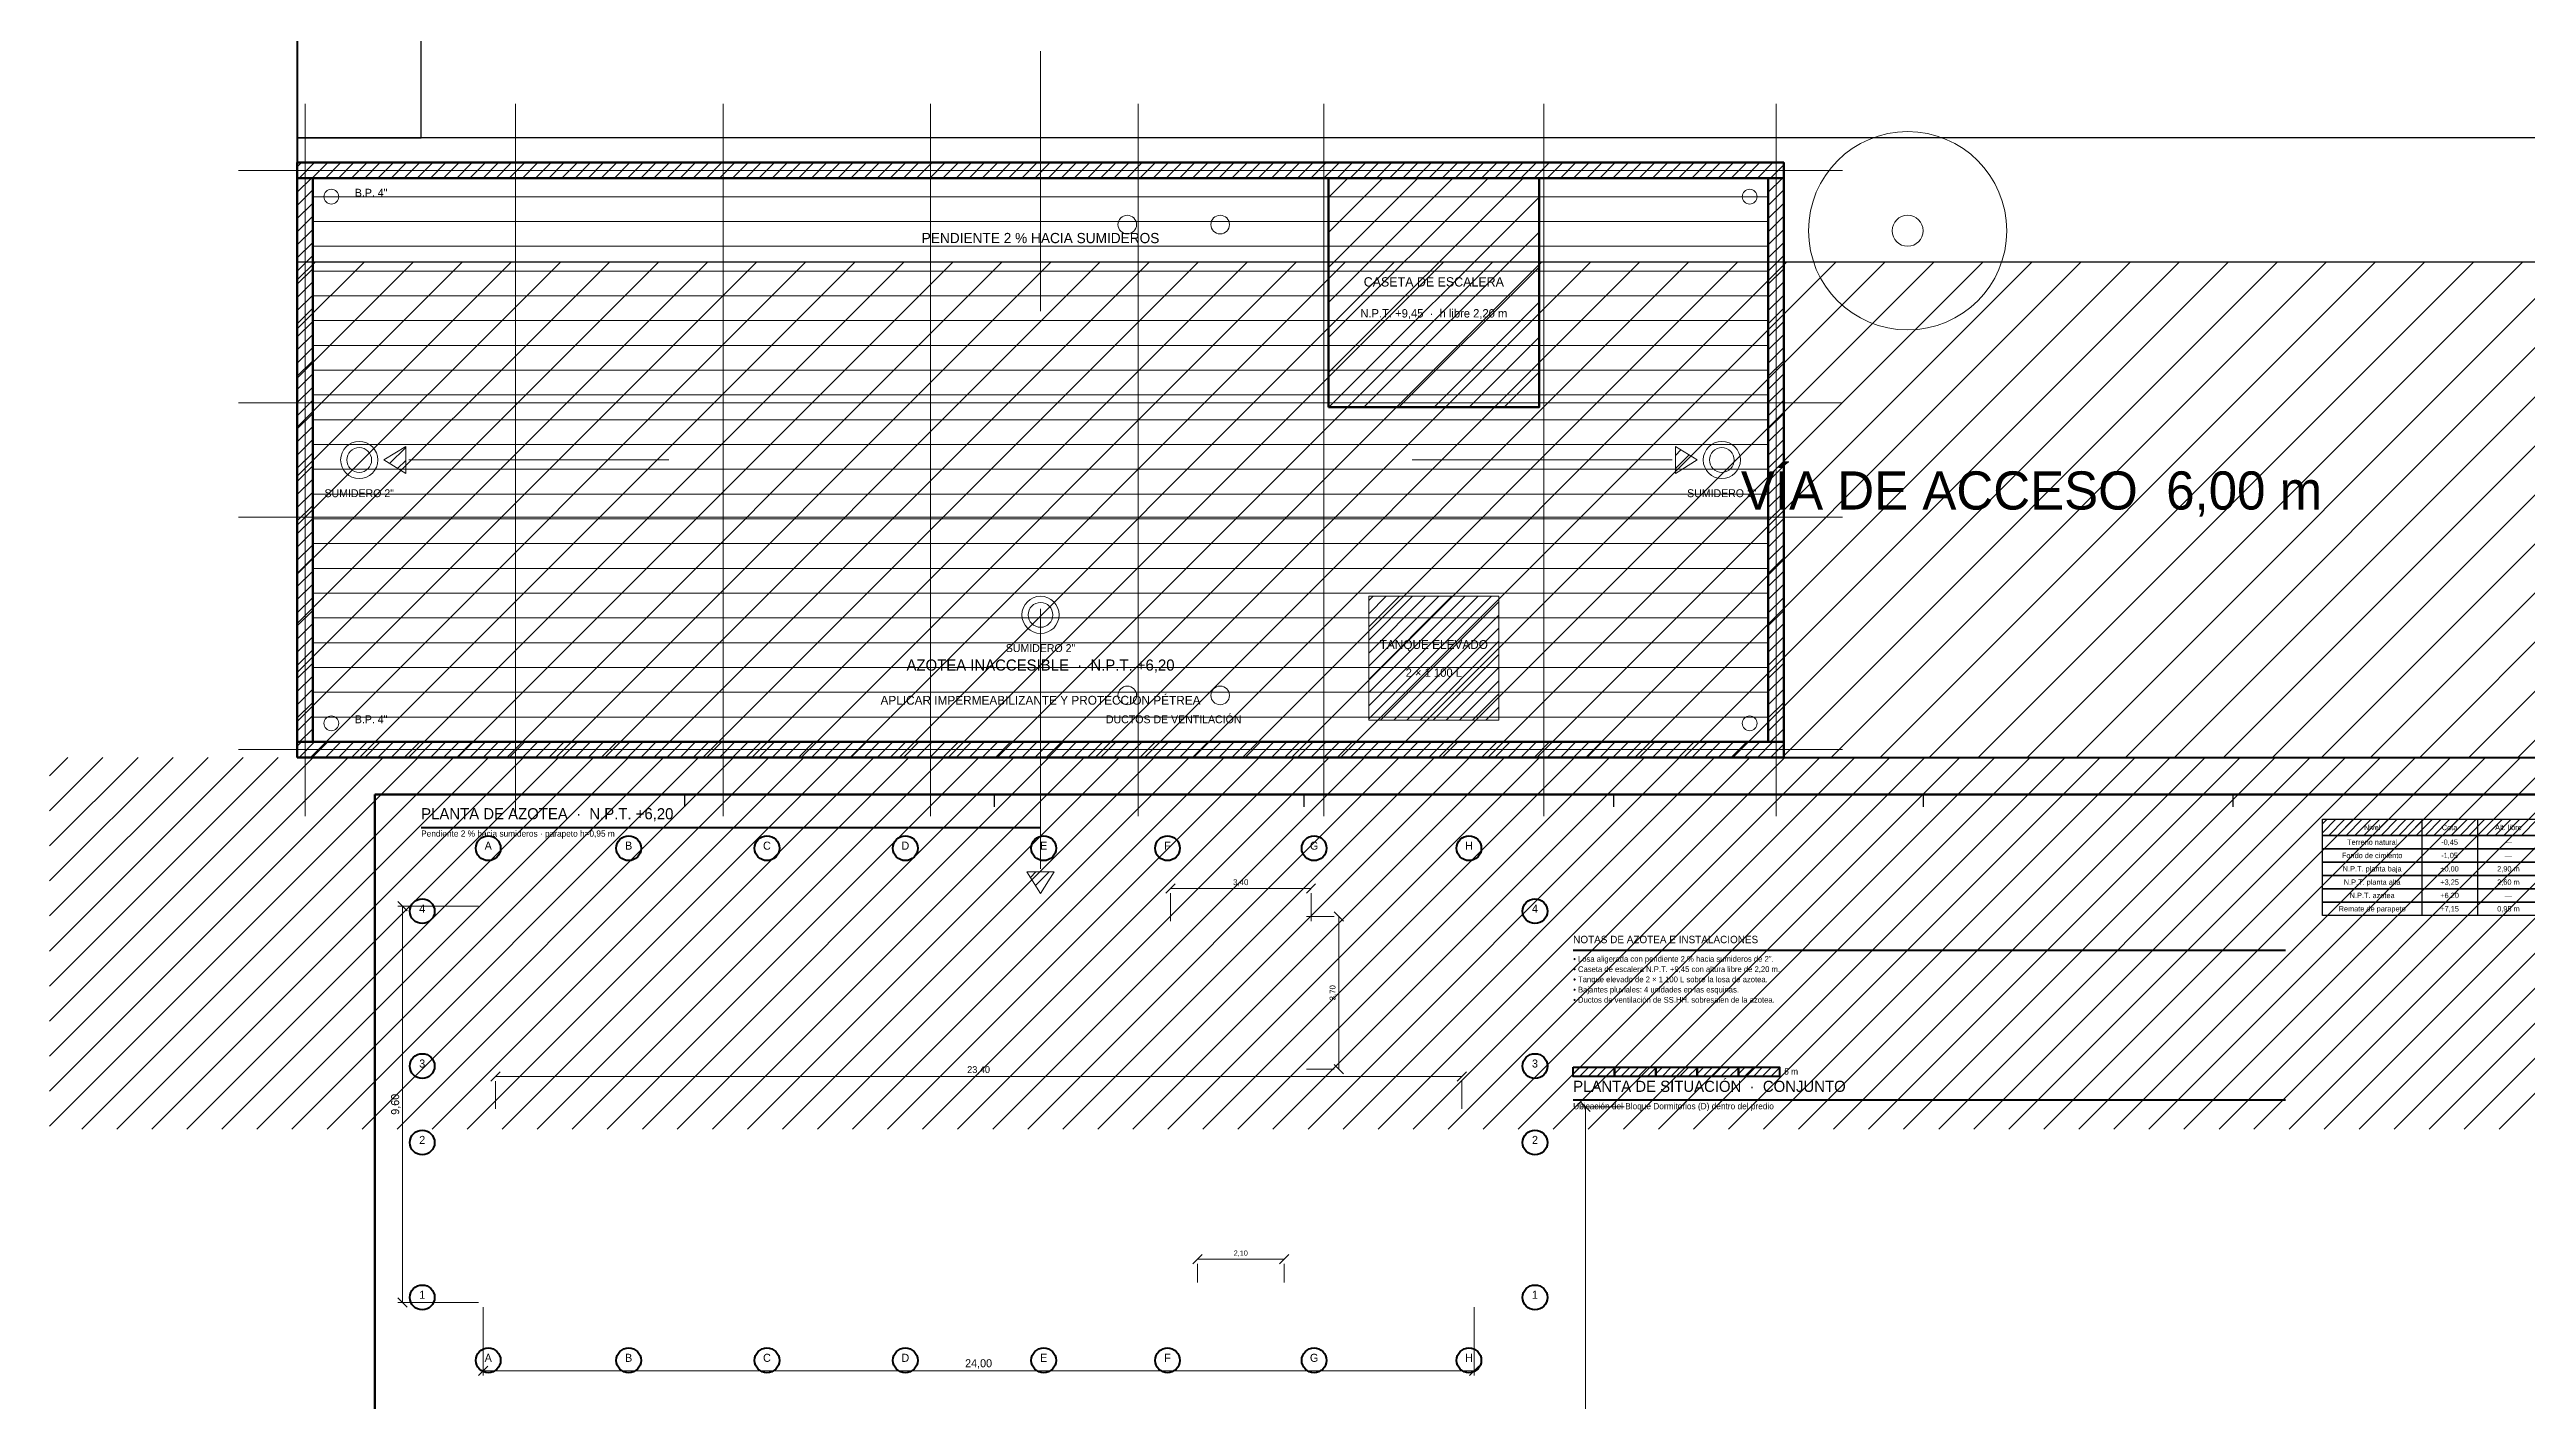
# Model space of a CAD drawing. Header units: metres. Extents: x -4 to 104, y -29 to 100.
# Drawn here: x -4 to 35.99, y -10.38 to 11.43 of the extents above; entities that cross this region are included whole.
import ezdxf
from ezdxf.enums import TextEntityAlignment as Align

# ---------------------------------------------------------------- set-up
doc = ezdxf.new("R2010")
doc.units = ezdxf.units.M
for name, color, linetype, lineweight in [('agua', 7, 'CONTINUOUS', 20), ('arbol', 7, 'CONTINUOUS', 18), ('cota', 7, 'CONTINUOUS', 13), ('cota-texto', 7, 'CONTINUOUS', 5), ('eje', 7, 'CONTINUOUS', 13), ('hatch', 7, 'CONTINUOUS', 9), ('hatch-2', 7, 'CONTINUOUS', 9), ('marco', 7, 'CONTINUOUS', 70), ('marco-fino', 7, 'CONTINUOUS', 25), ('marco-medio', 7, 'CONTINUOUS', 40), ('muro-corte', 7, 'CONTINUOUS', 60), ('muro-fill', 7, 'CONTINUOUS', 25), ('proyeccion', 7, 'CONTINUOUS', 15), ('sanitario', 7, 'CONTINUOUS', 20), ('sombra', 7, 'CONTINUOUS', 5), ('texto', 7, 'CONTINUOUS', 5), ('texto-suave', 7, 'CONTINUOUS', 5), ('via', 7, 'CONTINUOUS', 20)]:
    doc.layers.add(name, color=color, linetype=linetype, lineweight=lineweight)

msp = doc.modelspace()

# ---------------------------------------------------------------- linework, layer by layer
at = {"layer": 'agua'}
msp.add_lwpolyline([(17.3, 0.6), (19.4, 0.6), (19.4, 2.6), (17.3, 2.6)], close=True, dxfattribs=at)
for centre, radius in [((0.55, 9.05), 0.12), ((23.45, 9.05), 0.12), ((1, 4.8), 0.3), ((1, 4.8), 0.2), ((23, 4.8), 0.3), ((23, 4.8), 0.2), ((12, 2.3), 0.3), ((12, 2.3), 0.2), ((0.55, 0.55), 0.12), ((23.45, 0.55), 0.12)]:
    msp.add_circle(centre, radius, dxfattribs=at)
at = {"layer": 'arbol'}
for radius in [1.6, 0.25]:
    msp.add_circle((26, 8.5), radius, dxfattribs=at)
at = {"layer": 'cota'}
for p, q in [((1.625, -2.325), (1.775, -2.475)), ((14.025, -2.192), (14.175, -2.042)), ((14.1, -2.117), (16.367, -2.117)), ((14.1, -2.642), (14.1, -2.192)), ((16.292, -2.192), (16.442, -2.042)), ((16.367, -2.642), (16.367, -2.192)), ((2.925, -2.4), (1.625, -2.4)), ((1.7, -8.8), (1.7, -2.4)), ((16.292, -2.567), (16.742, -2.567)), ((16.742, -2.492), (16.892, -2.642)), ((16.817, -5.033), (16.817, -2.567)), ((3.125, -5.225), (3.275, -5.075)), ((3.2, -5.15), (18.8, -5.15)), ((16.292, -5.033), (16.742, -5.033)), ((16.742, -4.958), (16.892, -5.108)), ((18.725, -5.225), (18.875, -5.075)), ((3.2, -5.675), (3.2, -5.225)), ((18.8, -5.675), (18.8, -5.225)), ((20.725, -5.568), (20.875, -5.718)), ((21.425, -5.643), (20.725, -5.643)), ((20.8, -23.5), (20.8, -5.643)), ((14.458, -8.175), (14.608, -8.025)), ((14.533, -8.1), (15.933, -8.1)), ((14.533, -8.475), (14.533, -8.175)), ((15.858, -8.175), (16.008, -8.025)), ((15.933, -8.475), (15.933, -8.175)), ((1.625, -8.725), (1.775, -8.875)), ((2.925, -8.8), (1.625, -8.8)), ((3, -8.875), (3, -9.975)), ((19, -8.875), (19, -9.975)), ((2.925, -9.975), (3.075, -9.825)), ((3, -9.9), (19, -9.9)), ((18.925, -9.975), (19.075, -9.825))]:
    msp.add_line(p, q, dxfattribs=at)
at = {"layer": 'eje'}
for p, q in [((0.125, -0.95), (0.125, 10.55)), ((3.525, -0.95), (3.525, 10.55)), ((6.875, -0.95), (6.875, 10.55)), ((10.225, -0.95), (10.225, 10.55)), ((13.575, -0.95), (13.575, 10.55)), ((16.575, -0.95), (16.575, 10.55)), ((20.125, -0.95), (20.125, 10.55)), ((23.875, -0.95), (23.875, 10.55)), ((-0.95, 9.475), (24.95, 9.475)), ((-0.95, 5.725), (24.95, 5.725)), ((-0.95, 3.875), (24.95, 3.875)), ((-0.95, 0.125), (24.95, 0.125))]:
    msp.add_line(p, q, dxfattribs=at)
at = {"layer": 'hatch'}
for p, q in [((0, 9.533), (0.067, 9.6)), ((0.029, 9.35), (0.279, 9.6)), ((0.241, 9.35), (0.491, 9.6)), ((0.453, 9.35), (0.703, 9.6)), ((0.665, 9.35), (0.915, 9.6)), ((0.878, 9.35), (1.128, 9.6)), ((1.09, 9.35), (1.34, 9.6)), ((1.302, 9.35), (1.552, 9.6)), ((1.514, 9.35), (1.764, 9.6)), ((1.726, 9.35), (1.976, 9.6)), ((1.938, 9.35), (2.188, 9.6)), ((2.15, 9.35), (2.4, 9.6)), ((2.363, 9.35), (2.613, 9.6)), ((2.575, 9.35), (2.825, 9.6)), ((2.787, 9.35), (3.037, 9.6)), ((2.999, 9.35), (3.249, 9.6)), ((3.211, 9.35), (3.461, 9.6)), ((3.423, 9.35), (3.673, 9.6)), ((3.635, 9.35), (3.885, 9.6)), ((3.847, 9.35), (4.097, 9.6)), ((4.06, 9.35), (4.31, 9.6)), ((4.272, 9.35), (4.522, 9.6)), ((4.484, 9.35), (4.734, 9.6)), ((4.696, 9.35), (4.946, 9.6)), ((4.908, 9.35), (5.158, 9.6)), ((5.12, 9.35), (5.37, 9.6)), ((5.332, 9.35), (5.582, 9.6)), ((5.545, 9.35), (5.795, 9.6)), ((5.757, 9.35), (6.007, 9.6)), ((5.969, 9.35), (6.219, 9.6)), ((6.181, 9.35), (6.431, 9.6)), ((6.393, 9.35), (6.643, 9.6)), ((6.605, 9.35), (6.855, 9.6)), ((6.817, 9.35), (7.067, 9.6)), ((7.029, 9.35), (7.279, 9.6)), ((7.242, 9.35), (7.492, 9.6)), ((7.454, 9.35), (7.704, 9.6)), ((7.666, 9.35), (7.916, 9.6)), ((7.878, 9.35), (8.128, 9.6)), ((8.09, 9.35), (8.34, 9.6)), ((8.302, 9.35), (8.552, 9.6)), ((8.514, 9.35), (8.764, 9.6)), ((8.726, 9.35), (8.976, 9.6)), ((8.939, 9.35), (9.189, 9.6)), ((9.151, 9.35), (9.401, 9.6)), ((9.363, 9.35), (9.613, 9.6)), ((9.575, 9.35), (9.825, 9.6)), ((9.787, 9.35), (10.037, 9.6)), ((9.999, 9.35), (10.249, 9.6)), ((10.211, 9.35), (10.461, 9.6)), ((10.424, 9.35), (10.674, 9.6)), ((10.636, 9.35), (10.886, 9.6)), ((10.848, 9.35), (11.098, 9.6)), ((11.06, 9.35), (11.31, 9.6)), ((11.272, 9.35), (11.522, 9.6)), ((11.484, 9.35), (11.734, 9.6)), ((11.696, 9.35), (11.946, 9.6)), ((11.908, 9.35), (12.158, 9.6)), ((12.121, 9.35), (12.371, 9.6)), ((12.333, 9.35), (12.583, 9.6)), ((12.545, 9.35), (12.795, 9.6)), ((12.757, 9.35), (13.007, 9.6)), ((12.969, 9.35), (13.219, 9.6)), ((13.181, 9.35), (13.431, 9.6)), ((13.393, 9.35), (13.643, 9.6)), ((13.606, 9.35), (13.856, 9.6)), ((13.818, 9.35), (14.068, 9.6)), ((14.03, 9.35), (14.28, 9.6)), ((14.242, 9.35), (14.492, 9.6)), ((14.454, 9.35), (14.704, 9.6)), ((14.666, 9.35), (14.916, 9.6)), ((14.878, 9.35), (15.128, 9.6)), ((15.09, 9.35), (15.34, 9.6)), ((15.303, 9.35), (15.553, 9.6)), ((15.515, 9.35), (15.765, 9.6)), ((15.727, 9.35), (15.977, 9.6)), ((15.939, 9.35), (16.189, 9.6)), ((16.151, 9.35), (16.401, 9.6)), ((16.363, 9.35), (16.613, 9.6)), ((16.575, 9.35), (16.825, 9.6)), ((16.788, 9.35), (17.038, 9.6)), ((17, 9.35), (17.25, 9.6)), ((17.212, 9.35), (17.462, 9.6)), ((17.424, 9.35), (17.674, 9.6)), ((17.636, 9.35), (17.886, 9.6)), ((17.848, 9.35), (18.098, 9.6)), ((18.06, 9.35), (18.31, 9.6)), ((18.272, 9.35), (18.522, 9.6)), ((18.485, 9.35), (18.735, 9.6)), ((18.697, 9.35), (18.947, 9.6)), ((18.909, 9.35), (19.159, 9.6)), ((19.121, 9.35), (19.371, 9.6)), ((19.333, 9.35), (19.583, 9.6)), ((19.545, 9.35), (19.795, 9.6)), ((19.757, 9.35), (20.007, 9.6)), ((19.969, 9.35), (20.219, 9.6)), ((20.182, 9.35), (20.432, 9.6)), ((20.394, 9.35), (20.644, 9.6)), ((20.606, 9.35), (20.856, 9.6)), ((20.818, 9.35), (21.068, 9.6)), ((21.03, 9.35), (21.28, 9.6)), ((21.242, 9.35), (21.492, 9.6)), ((21.454, 9.35), (21.704, 9.6)), ((21.667, 9.35), (21.917, 9.6)), ((21.879, 9.35), (22.129, 9.6)), ((22.091, 9.35), (22.341, 9.6)), ((22.303, 9.35), (22.553, 9.6)), ((22.515, 9.35), (22.765, 9.6)), ((22.727, 9.35), (22.977, 9.6)), ((22.939, 9.35), (23.189, 9.6)), ((23.151, 9.35), (23.401, 9.6)), ((23.364, 9.35), (23.614, 9.6)), ((23.576, 9.35), (23.826, 9.6)), ((0, 9.122), (0.228, 9.35)), ((0, 9.334), (0.016, 9.35)), ((16.65, 6.21), (19.79, 9.35)), ((16.65, 6.775), (19.225, 9.35)), ((16.65, 7.341), (18.659, 9.35)), ((16.65, 7.907), (18.093, 9.35)), ((16.65, 8.473), (17.527, 9.35)), ((16.65, 9.038), (16.962, 9.35)), ((23.75, 9.122), (23.978, 9.35)), ((23.75, 9.334), (23.766, 9.35)), ((23.788, 9.35), (24, 9.562)), ((0, 8.91), (0.25, 9.16)), ((0, 8.697), (0.25, 8.947)), ((16.656, 5.65), (20.05, 9.044)), ((23.75, 8.91), (24, 9.16)), ((23.75, 8.697), (24, 8.947)), ((0, 8.485), (0.25, 8.735)), ((0, 8.273), (0.25, 8.523)), ((17.222, 5.65), (20.05, 8.478)), ((23.75, 8.485), (24, 8.735)), ((23.75, 8.273), (24, 8.523)), ((0, 8.061), (0.25, 8.311)), ((0, 7.849), (0.25, 8.099)), ((0, 0.579), (7.421, 8)), ((0, 1.371), (6.629, 8)), ((0, 2.163), (5.837, 8)), ((0, 2.955), (5.045, 8)), ((0, 3.747), (4.253, 8)), ((0, 4.539), (3.461, 8)), ((0, 5.331), (2.669, 8)), ((0, 6.123), (1.877, 8)), ((0, 6.915), (1.085, 8)), ((0, 7.707), (0.293, 8)), ((0.213, 0), (8.213, 8)), ((1.005, 0), (9.005, 8)), ((1.797, 0), (9.797, 8)), ((2.589, 0), (10.589, 8)), ((3.381, 0), (11.381, 8)), ((4.173, 0), (12.173, 8)), ((4.965, 0), (12.965, 8)), ((5.757, 0), (13.757, 8)), ((6.549, 0), (14.549, 8)), ((7.341, 0), (15.341, 8)), ((8.133, 0), (16.133, 8)), ((8.925, 0), (16.925, 8)), ((9.717, 0), (17.717, 8)), ((10.509, 0), (18.509, 8)), ((11.301, 0), (19.301, 8)), ((12.092, 0), (20.092, 8)), ((12.884, 0), (20.884, 8)), ((13.676, 0), (21.676, 8)), ((14.468, 0), (22.468, 8)), ((15.26, 0), (23.26, 8)), ((16.052, 0), (24.052, 8)), ((16.844, 0), (24.844, 8)), ((17.636, 0), (25.636, 8)), ((18.428, 0), (26.428, 8)), ((19.22, 0), (27.22, 8)), ((20.012, 0), (28.012, 8)), ((20.804, 0), (28.804, 8)), ((21.596, 0), (29.596, 8)), ((22.388, 0), (30.388, 8)), ((23.18, 0), (31.18, 8)), ((23.75, 8.061), (24, 8.311)), ((23.75, 7.849), (24, 8.099)), ((23.972, 0), (31.972, 8)), ((24.764, 0), (32.764, 8)), ((25.556, 0), (33.556, 8)), ((26.348, 0), (34.348, 8)), ((27.14, 0), (35.14, 8)), ((27.932, 0), (35.932, 8)), ((28.724, 0), (36.724, 8)), ((29.516, 0), (37.516, 8)), ((30.308, 0), (38.308, 8)), ((31.1, 0), (39.1, 8)), ((31.891, 0), (39.891, 8)), ((32.683, 0), (40.683, 8)), ((33.475, 0), (41.475, 8)), ((34.267, 0), (42.267, 8)), ((35.059, 0), (43.059, 8)), ((35.851, 0), (43.851, 8)), ((0, 7.637), (0.25, 7.887)), ((0, 7.425), (0.25, 7.675)), ((17.787, 5.65), (20.05, 7.913)), ((23.75, 7.637), (24, 7.887)), ((23.75, 7.425), (24, 7.675)), ((0, 7.212), (0.25, 7.462)), ((0, 7), (0.25, 7.25)), ((18.353, 5.65), (20.05, 7.347)), ((23.75, 7.212), (24, 7.462)), ((23.75, 7), (24, 7.25)), ((0, 6.788), (0.25, 7.038)), ((0, 6.576), (0.25, 6.826)), ((23.75, 6.788), (24, 7.038)), ((23.75, 6.576), (24, 6.826)), ((0, 6.364), (0.25, 6.614)), ((0, 6.152), (0.25, 6.402)), ((18.919, 5.65), (20.05, 6.781)), ((23.75, 6.364), (24, 6.614)), ((23.75, 6.152), (24, 6.402)), ((0, 5.94), (0.25, 6.19)), ((19.484, 5.65), (20.05, 6.216)), ((23.75, 5.94), (24, 6.19)), ((0, 5.728), (0.25, 5.978)), ((0, 5.515), (0.25, 5.765)), ((23.75, 5.728), (24, 5.978)), ((23.75, 5.515), (24, 5.765)), ((0, 5.303), (0.25, 5.553)), ((0, 5.091), (0.25, 5.341)), ((23.75, 5.303), (24, 5.553)), ((23.75, 5.091), (24, 5.341)), ((0, 4.879), (0.25, 5.129)), ((0, 4.667), (0.25, 4.917)), ((1.489, 4.744), (1.75, 5.004)), ((22.25, 4.874), (22.339, 4.964)), ((22.25, 4.662), (22.47, 4.882)), ((23.75, 4.879), (24, 5.129)), ((23.75, 4.667), (24, 4.917)), ((0, 4.455), (0.25, 4.705)), ((0, 4.243), (0.25, 4.493)), ((1.62, 4.662), (1.75, 4.792)), ((23.75, 4.455), (24, 4.705)), ((23.75, 4.243), (24, 4.493)), ((0, 4.031), (0.25, 4.281)), ((0, 3.818), (0.25, 4.068)), ((23.75, 4.031), (24, 4.281)), ((23.75, 3.818), (24, 4.068)), ((0, 3.606), (0.25, 3.856)), ((0, 3.394), (0.25, 3.644)), ((23.75, 3.606), (24, 3.856)), ((23.75, 3.394), (24, 3.644)), ((0, 3.182), (0.25, 3.432)), ((0, 2.97), (0.25, 3.22)), ((23.75, 3.182), (24, 3.432)), ((23.75, 2.97), (24, 3.22)), ((0, 2.758), (0.25, 3.008)), ((23.75, 2.758), (24, 3.008)), ((0, 2.546), (0.25, 2.796)), ((0, 2.333), (0.25, 2.583)), ((17.3, 0.621), (19.279, 2.6)), ((17.3, 0.833), (19.067, 2.6)), ((17.3, 1.046), (18.854, 2.6)), ((17.3, 1.258), (18.642, 2.6)), ((17.3, 1.47), (18.43, 2.6)), ((17.3, 1.682), (18.218, 2.6)), ((17.3, 1.894), (18.006, 2.6)), ((17.3, 2.106), (17.794, 2.6)), ((17.3, 2.318), (17.582, 2.6)), ((17.3, 2.531), (17.369, 2.6)), ((17.491, 0.6), (19.4, 2.509)), ((23.75, 2.546), (24, 2.796)), ((23.75, 2.333), (24, 2.583)), ((0, 2.121), (0.25, 2.371)), ((0, 1.909), (0.25, 2.159)), ((17.703, 0.6), (19.4, 2.297)), ((17.915, 0.6), (19.4, 2.085)), ((23.75, 2.121), (24, 2.371)), ((23.75, 1.909), (24, 2.159)), ((0, 1.697), (0.25, 1.947)), ((0, 1.485), (0.25, 1.735)), ((18.127, 0.6), (19.4, 1.873)), ((18.339, 0.6), (19.4, 1.661)), ((23.75, 1.697), (24, 1.947)), ((23.75, 1.485), (24, 1.735)), ((0, 1.273), (0.25, 1.523)), ((0, 1.061), (0.25, 1.311)), ((18.551, 0.6), (19.4, 1.449)), ((18.764, 0.6), (19.4, 1.236)), ((23.75, 1.273), (24, 1.523)), ((23.75, 1.061), (24, 1.311)), ((0, 0.849), (0.25, 1.099)), ((0, 0.636), (0.25, 0.886)), ((18.976, 0.6), (19.4, 1.024)), ((19.188, 0.6), (19.4, 0.812)), ((23.75, 0.849), (24, 1.099)), ((23.75, 0.636), (24, 0.886)), ((0, 0.424), (0.25, 0.674)), ((0.038, 0.25), (0.25, 0.462)), ((23.75, 0.424), (24, 0.674)), ((23.788, 0.25), (24, 0.462)), ((0, 0.183), (0.067, 0.25)), ((0.029, 0), (0.279, 0.25)), ((0.241, 0), (0.491, 0.25)), ((0.453, 0), (0.703, 0.25)), ((0.665, 0), (0.915, 0.25)), ((0.878, 0), (1.128, 0.25)), ((1.09, 0), (1.34, 0.25)), ((1.302, 0), (1.552, 0.25)), ((1.514, 0), (1.764, 0.25)), ((1.726, 0), (1.976, 0.25)), ((1.938, 0), (2.188, 0.25)), ((2.15, 0), (2.4, 0.25)), ((2.363, 0), (2.613, 0.25)), ((2.575, 0), (2.825, 0.25)), ((2.787, 0), (3.037, 0.25)), ((2.999, 0), (3.249, 0.25)), ((3.211, 0), (3.461, 0.25)), ((3.423, 0), (3.673, 0.25)), ((3.635, 0), (3.885, 0.25)), ((3.847, 0), (4.097, 0.25)), ((4.06, 0), (4.31, 0.25)), ((4.272, 0), (4.522, 0.25)), ((4.484, 0), (4.734, 0.25)), ((4.696, 0), (4.946, 0.25)), ((4.908, 0), (5.158, 0.25)), ((5.12, 0), (5.37, 0.25)), ((5.332, 0), (5.582, 0.25)), ((5.545, 0), (5.795, 0.25)), ((5.757, 0), (6.007, 0.25)), ((5.969, 0), (6.219, 0.25)), ((6.181, 0), (6.431, 0.25)), ((6.393, 0), (6.643, 0.25)), ((6.605, 0), (6.855, 0.25)), ((6.817, 0), (7.067, 0.25)), ((7.029, 0), (7.279, 0.25)), ((7.242, 0), (7.492, 0.25)), ((7.454, 0), (7.704, 0.25)), ((7.666, 0), (7.916, 0.25)), ((7.878, 0), (8.128, 0.25)), ((8.09, 0), (8.34, 0.25)), ((8.302, 0), (8.552, 0.25)), ((8.514, 0), (8.764, 0.25)), ((8.726, 0), (8.976, 0.25)), ((8.939, 0), (9.189, 0.25)), ((9.151, 0), (9.401, 0.25)), ((9.363, 0), (9.613, 0.25)), ((9.575, 0), (9.825, 0.25)), ((9.787, 0), (10.037, 0.25)), ((9.999, 0), (10.249, 0.25)), ((10.211, 0), (10.461, 0.25)), ((10.424, 0), (10.674, 0.25)), ((10.636, 0), (10.886, 0.25)), ((10.848, 0), (11.098, 0.25)), ((11.06, 0), (11.31, 0.25)), ((11.272, 0), (11.522, 0.25)), ((11.484, 0), (11.734, 0.25)), ((11.696, 0), (11.946, 0.25)), ((11.908, 0), (12.158, 0.25)), ((12.121, 0), (12.371, 0.25)), ((12.333, 0), (12.583, 0.25)), ((12.545, 0), (12.795, 0.25)), ((12.757, 0), (13.007, 0.25)), ((12.969, 0), (13.219, 0.25)), ((13.181, 0), (13.431, 0.25)), ((13.393, 0), (13.643, 0.25)), ((13.606, 0), (13.856, 0.25)), ((13.818, 0), (14.068, 0.25)), ((14.03, 0), (14.28, 0.25)), ((14.242, 0), (14.492, 0.25)), ((14.454, 0), (14.704, 0.25)), ((14.666, 0), (14.916, 0.25)), ((14.878, 0), (15.128, 0.25)), ((15.09, 0), (15.34, 0.25)), ((15.303, 0), (15.553, 0.25)), ((15.515, 0), (15.765, 0.25)), ((15.727, 0), (15.977, 0.25)), ((15.939, 0), (16.189, 0.25)), ((16.151, 0), (16.401, 0.25)), ((16.363, 0), (16.613, 0.25)), ((16.575, 0), (16.825, 0.25)), ((16.788, 0), (17.038, 0.25)), ((17, 0), (17.25, 0.25)), ((17.212, 0), (17.462, 0.25)), ((17.424, 0), (17.674, 0.25)), ((17.636, 0), (17.886, 0.25)), ((17.848, 0), (18.098, 0.25)), ((18.06, 0), (18.31, 0.25)), ((18.272, 0), (18.522, 0.25)), ((18.485, 0), (18.735, 0.25)), ((18.697, 0), (18.947, 0.25)), ((18.909, 0), (19.159, 0.25)), ((19.121, 0), (19.371, 0.25)), ((19.333, 0), (19.583, 0.25)), ((19.545, 0), (19.795, 0.25)), ((19.757, 0), (20.007, 0.25)), ((19.969, 0), (20.219, 0.25)), ((20.182, 0), (20.432, 0.25)), ((20.394, 0), (20.644, 0.25)), ((20.606, 0), (20.856, 0.25)), ((20.818, 0), (21.068, 0.25)), ((21.03, 0), (21.28, 0.25)), ((21.242, 0), (21.492, 0.25)), ((21.454, 0), (21.704, 0.25)), ((21.667, 0), (21.917, 0.25)), ((21.879, 0), (22.129, 0.25)), ((22.091, 0), (22.341, 0.25)), ((22.303, 0), (22.553, 0.25)), ((22.515, 0), (22.765, 0.25)), ((22.727, 0), (22.977, 0.25)), ((22.939, 0), (23.189, 0.25)), ((23.151, 0), (23.401, 0.25)), ((23.364, 0), (23.614, 0.25)), ((23.576, 0), (23.826, 0.25)), ((23.788, 0), (24, 0.212)), ((32.7, -1.216), (32.916, -1)), ((32.7, -1.075), (32.775, -1)), ((32.798, -1.26), (33.058, -1)), ((32.939, -1.26), (33.199, -1)), ((33.08, -1.26), (33.34, -1)), ((33.222, -1.26), (33.482, -1)), ((33.363, -1.26), (33.623, -1)), ((33.505, -1.26), (33.765, -1)), ((33.646, -1.26), (33.906, -1)), ((33.788, -1.26), (34.048, -1)), ((33.929, -1.26), (34.189, -1)), ((34.07, -1.26), (34.33, -1)), ((34.212, -1.26), (34.472, -1)), ((34.353, -1.26), (34.613, -1)), ((34.495, -1.26), (34.755, -1)), ((34.636, -1.26), (34.896, -1)), ((34.777, -1.26), (35.037, -1)), ((34.919, -1.26), (35.179, -1)), ((35.06, -1.26), (35.32, -1)), ((35.202, -1.26), (35.462, -1)), ((35.343, -1.26), (35.603, -1)), ((35.485, -1.26), (35.745, -1)), ((35.626, -1.26), (35.886, -1)), ((35.767, -1.26), (36.027, -1)), ((35.909, -1.26), (36.169, -1)), ((11.836, -1.939), (11.926, -1.85)), ((11.918, -2.07), (12.138, -1.85)), ((20.6, -5.11), (20.71, -5)), ((20.701, -5.15), (20.851, -5)), ((20.842, -5.15), (20.992, -5)), ((20.984, -5.15), (21.134, -5)), ((21.125, -5.15), (21.267, -5.009)), ((21.267, -5.11), (21.376, -5)), ((21.368, -5.15), (21.518, -5)), ((21.509, -5.15), (21.659, -5)), ((21.65, -5.15), (21.8, -5)), ((21.792, -5.15), (21.933, -5.009)), ((21.933, -5.11), (22.043, -5)), ((22.034, -5.15), (22.184, -5)), ((22.176, -5.15), (22.326, -5)), ((22.317, -5.15), (22.467, -5)), ((22.459, -5.15), (22.6, -5.009)), ((22.6, -5.11), (22.71, -5)), ((22.701, -5.15), (22.851, -5)), ((22.842, -5.15), (22.992, -5)), ((22.984, -5.15), (23.134, -5)), ((23.125, -5.15), (23.267, -5.009)), ((23.267, -5.11), (23.376, -5)), ((23.368, -5.15), (23.518, -5)), ((23.509, -5.15), (23.659, -5)), ((23.65, -5.15), (23.8, -5)), ((23.792, -5.15), (23.933, -5.009))]:
    msp.add_line(p, q, dxfattribs=at)
at = {"layer": 'hatch-2'}
for p, q in [((0.25, 9.05), (23.75, 9.05)), ((0.25, 8.65), (23.75, 8.65)), ((0.25, 8.25), (23.75, 8.25)), ((0.25, 7.85), (23.75, 7.85)), ((0.25, 7.45), (23.75, 7.45)), ((0.25, 7.05), (23.75, 7.05)), ((0.25, 6.65), (23.75, 6.65)), ((0.25, 6.25), (23.75, 6.25)), ((0.25, 5.85), (23.75, 5.85)), ((0.25, 5.45), (23.75, 5.45)), ((0.25, 5.05), (23.75, 5.05)), ((0.25, 4.65), (23.75, 4.65)), ((0.25, 4.25), (23.75, 4.25)), ((0.25, 3.85), (23.75, 3.85)), ((0.25, 3.45), (23.75, 3.45)), ((0.25, 3.05), (23.75, 3.05)), ((0.25, 2.65), (23.75, 2.65)), ((0.25, 2.25), (23.75, 2.25)), ((0.25, 1.85), (23.75, 1.85)), ((0.25, 1.45), (23.75, 1.45)), ((0.25, 1.05), (23.75, 1.05)), ((0.25, 0.65), (23.75, 0.65)), ((-4, -5.954), (1.954, 0)), ((-4, -5.388), (1.388, 0)), ((-4, -4.823), (0.823, 0)), ((-4, -4.257), (0.257, 0)), ((-4, -3.691), (-0.309, 0)), ((-4, -3.126), (-0.874, 0)), ((-4, -2.56), (-1.44, 0)), ((-4, -1.994), (-2.006, 0)), ((-4, -1.429), (-2.571, 0)), ((-4, -0.863), (-3.137, 0)), ((-4, -0.297), (-3.703, 0)), ((-3.48, -6), (2.52, 0)), ((-2.915, -6), (3.085, 0)), ((-2.349, -6), (3.651, 0)), ((-1.783, -6), (4.217, 0)), ((-1.217, -6), (4.783, 0)), ((-0.652, -6), (5.348, 0)), ((-0.086, -6), (5.914, 0)), ((0.48, -6), (6.48, 0)), ((1.045, -6), (7.045, 0)), ((1.611, -6), (7.611, 0)), ((2.177, -6), (8.177, 0)), ((2.742, -6), (8.742, 0)), ((3.308, -6), (9.308, 0)), ((3.874, -6), (9.874, 0)), ((4.439, -6), (10.439, 0)), ((5.005, -6), (11.005, 0)), ((5.571, -6), (11.571, 0)), ((6.136, -6), (12.136, 0)), ((6.702, -6), (12.702, 0)), ((7.268, -6), (13.268, 0)), ((7.833, -6), (13.833, 0)), ((8.399, -6), (14.399, 0)), ((8.965, -6), (14.965, 0)), ((9.531, -6), (15.531, 0)), ((10.096, -6), (16.096, 0)), ((10.662, -6), (16.662, 0)), ((11.228, -6), (17.228, 0)), ((11.793, -6), (17.793, 0)), ((12.359, -6), (18.359, 0)), ((12.925, -6), (18.925, 0)), ((13.49, -6), (19.49, 0)), ((14.056, -6), (20.056, 0)), ((14.622, -6), (20.622, 0)), ((15.187, -6), (21.187, 0)), ((15.753, -6), (21.753, 0)), ((16.319, -6), (22.319, 0)), ((16.884, -6), (22.884, 0)), ((17.45, -6), (23.45, 0)), ((18.016, -6), (24.016, 0)), ((18.582, -6), (24.582, 0)), ((19.147, -6), (25.147, 0)), ((19.713, -6), (25.713, 0)), ((20.279, -6), (26.279, 0)), ((20.844, -6), (26.844, 0)), ((21.41, -6), (27.41, 0)), ((21.976, -6), (27.976, 0)), ((22.541, -6), (28.541, 0)), ((23.107, -6), (29.107, 0)), ((23.673, -6), (29.673, 0)), ((24.238, -6), (30.238, 0)), ((24.804, -6), (30.804, 0)), ((25.37, -6), (31.37, 0)), ((25.935, -6), (31.935, 0)), ((26.501, -6), (32.501, 0)), ((27.067, -6), (33.067, 0)), ((27.632, -6), (33.632, 0)), ((28.198, -6), (34.198, 0)), ((28.764, -6), (34.764, 0)), ((29.33, -6), (35.33, 0)), ((29.895, -6), (35.895, 0)), ((30.461, -6), (36.461, 0)), ((31.027, -6), (37.027, 0)), ((31.592, -6), (37.592, 0)), ((32.158, -6), (38.158, 0)), ((32.724, -6), (38.724, 0)), ((33.289, -6), (39.289, 0)), ((33.855, -6), (39.855, 0)), ((34.421, -6), (40.421, 0)), ((34.986, -6), (40.986, 0)), ((35.552, -6), (41.552, 0))]:
    msp.add_line(p, q, dxfattribs=at)
at = {"layer": 'marco'}
for p, q in [((1.25, -0.6), (41.45, -0.6)), ((1.25, -29.1), (1.25, -0.6))]:
    msp.add_line(p, q, dxfattribs=at)
at = {"layer": 'marco-fino'}
for p, q in [((6.25, -0.6), (6.25, -0.8)), ((11.25, -0.6), (11.25, -0.8)), ((16.25, -0.6), (16.25, -0.8)), ((21.25, -0.6), (21.25, -0.8)), ((26.25, -0.6), (26.25, -0.8)), ((31.25, -0.6), (31.25, -0.8)), ((34.3, -1), (34.3, -1.26)), ((35.2, -1), (35.2, -1.26)), ((34.3, -1.26), (34.3, -1.475)), ((34.3, -1.475), (34.3, -1.69)), ((35.2, -1.26), (35.2, -1.475)), ((35.2, -1.475), (35.2, -1.69)), ((34.3, -1.69), (34.3, -1.905)), ((34.3, -1.905), (34.3, -2.12)), ((35.2, -1.69), (35.2, -1.905)), ((35.2, -1.905), (35.2, -2.12)), ((34.3, -2.12), (34.3, -2.335)), ((34.3, -2.335), (34.3, -2.55)), ((35.2, -2.12), (35.2, -2.335)), ((35.2, -2.335), (35.2, -2.55))]:
    msp.add_line(p, q, dxfattribs=at)
for points in [[(0, 10), (2, 10), (2, 92), (0, 92)], [(0, 8), (100, 8), (100, 10), (0, 10)], [(0.25, 0.25), (23.75, 0.25), (23.75, 9.35), (0.25, 9.35)], [(32.7, -1), (41, -1), (41, -1.26), (32.7, -1.26)], [(32.7, -1), (41, -1), (41, -1.26), (32.7, -1.26)], [(32.7, -1.26), (41, -1.26), (41, -1.475), (32.7, -1.475)], [(32.7, -1.475), (41, -1.475), (41, -1.69), (32.7, -1.69)], [(32.7, -1.69), (41, -1.69), (41, -1.905), (32.7, -1.905)], [(32.7, -1.905), (41, -1.905), (41, -2.12), (32.7, -2.12)], [(32.7, -2.12), (41, -2.12), (41, -2.335), (32.7, -2.335)], [(32.7, -2.335), (41, -2.335), (41, -2.55), (32.7, -2.55)]]:
    msp.add_lwpolyline(points, close=True, dxfattribs=at)
at = {"layer": 'marco-medio'}
for p, q in [((2, -1.13), (12, -1.13)), ((20.6, -3.11), (32.1, -3.11)), ((20.6, -5.53), (32.1, -5.53))]:
    msp.add_line(p, q, dxfattribs=at)
for points in [[(0, 0), (100, 0), (100, 100), (0, 100)], [(20.6, -5), (21.267, -5), (21.267, -5.15), (20.6, -5.15)], [(20.6, -5), (21.267, -5), (21.267, -5.15), (20.6, -5.15)], [(21.267, -5), (21.933, -5), (21.933, -5.15), (21.267, -5.15)], [(21.933, -5), (22.6, -5), (22.6, -5.15), (21.933, -5.15)], [(21.933, -5), (22.6, -5), (22.6, -5.15), (21.933, -5.15)], [(22.6, -5), (23.267, -5), (23.267, -5.15), (22.6, -5.15)], [(23.267, -5), (23.933, -5), (23.933, -5.15), (23.267, -5.15)], [(23.267, -5), (23.933, -5), (23.933, -5.15), (23.267, -5.15)]]:
    msp.add_lwpolyline(points, close=True, dxfattribs=at)
for centre in [(3.083, -1.467), (5.35, -1.467), (7.583, -1.467), (9.817, -1.467), (12.05, -1.467), (14.05, -1.467), (16.417, -1.467), (18.917, -1.467), (2.017, -2.483), (19.983, -2.483), (2.017, -4.983), (19.983, -4.983), (2.017, -6.217), (19.983, -6.217), (2.017, -8.717), (19.983, -8.717), (3.083, -9.733), (5.35, -9.733), (7.583, -9.733), (9.817, -9.733), (12.05, -9.733), (14.05, -9.733), (16.417, -9.733), (18.917, -9.733)]:
    msp.add_circle(centre, 0.2, dxfattribs=at)
at = {"layer": 'muro-corte'}
for points in [[(0, 9.35), (24, 9.35), (24, 9.6), (0, 9.6)], [(0, 0.25), (0.25, 0.25), (0.25, 9.35), (0, 9.35)], [(16.65, 5.65), (20.05, 5.65), (20.05, 9.35), (16.65, 9.35)], [(23.75, 0.25), (24, 0.25), (24, 9.35), (23.75, 9.35)], [(0, 0), (24, 0), (24, 0.25), (0, 0.25)]]:
    msp.add_lwpolyline(points, close=True, dxfattribs=at)
at = {"layer": 'muro-fill'}
for points in [[(0, 9.35), (24, 9.35), (24, 9.6), (0, 9.6)], [(0, 0.25), (0.25, 0.25), (0.25, 9.35), (0, 9.35)], [(23.75, 0.25), (24, 0.25), (24, 9.35), (23.75, 9.35)], [(0, 0), (24, 0), (24, 0.25), (0, 0.25)]]:
    msp.add_lwpolyline(points, close=True, dxfattribs=at)
at = {"layer": 'proyeccion'}
for p, q in [((12, 7.2), (12, 11.4)), ((6, 4.8), (1.8, 4.8)), ((18, 4.8), (22.2, 4.8)), ((12, 2.4), (12, -1.8))]:
    msp.add_line(p, q, dxfattribs=at)
for points in [[(1.4, 4.8), (1.75, 5.02), (1.75, 4.58)], [(22.6, 4.8), (22.25, 4.58), (22.25, 5.02)], [(12, -2.2), (12.22, -1.85), (11.78, -1.85)]]:
    msp.add_lwpolyline(points, close=True, dxfattribs=at)
at = {"layer": 'sanitario'}
for centre in [(13.4, 8.6), (14.9, 8.6), (13.4, 1), (14.9, 1)]:
    msp.add_circle(centre, 0.15, dxfattribs=at)
at = {"layer": 'sombra'}
for points in [[(32.7, -1), (41, -1), (41, -1.26), (32.7, -1.26)], [(21.267, -5), (21.933, -5), (21.933, -5.15), (21.267, -5.15)], [(22.6, -5), (23.267, -5), (23.267, -5.15), (22.6, -5.15)]]:
    msp.add_lwpolyline(points, close=True, dxfattribs=at)
at = {"layer": 'via'}
msp.add_lwpolyline([(0, 0), (100, 0), (100, 8), (0, 8)], close=True, dxfattribs=at)

# ---------------------------------------------------------------- texts
at = {"layer": 'cota-texto'}
for s, height, p in [('3,40', 0.095, (15.233, -2.062)), ('23,40', 0.11, (11, -5.095)), ('2,10', 0.085, (15.233, -8.045)), ('24,00', 0.13, (11, -9.845))]:
    msp.add_text(s, height=height, dxfattribs=at).set_placement(p, align=Align.CENTER)
for s, height, p in [('3,70', 0.095, (16.762, -3.8)), ('9,60', 0.13, (1.645, -5.6))]:
    msp.add_text(s, height=height, rotation=90, dxfattribs=at).set_placement(p, align=Align.CENTER)
at = {"layer": 'texto'}
for s, height, p in [('CASETA DE ESCALERA', 0.15, (18.35, 7.6)), ('TANQUE ELEVADO', 0.1425, (18.35, 1.75)), ('AZOTEA INACCESIBLE  ·  N.P.T. +6,20', 0.18, (12, 1.4)), ('Nivel', 0.086, (33.5, -1.175)), ('Cota', 0.086, (34.75, -1.175)), ('Alt. libre', 0.086, (35.7, -1.175)), ('A', 0.13, (3.083, -1.49)), ('B', 0.13, (5.35, -1.49)), ('C', 0.13, (7.583, -1.49)), ('D', 0.13, (9.817, -1.49)), ('E', 0.13, (12.05, -1.49)), ('F', 0.13, (14.05, -1.49)), ('G', 0.13, (16.417, -1.49)), ('H', 0.13, (18.917, -1.49)), ('Fondo de cimiento', 0.086, (33.5, -1.627)), ('Terreno natural', 0.086, (33.5, -1.412)), ('-0,45', 0.086, (34.75, -1.412)), ('-1,05', 0.086, (34.75, -1.627)), ('—', 0.086, (35.7, -1.412)), ('—', 0.086, (35.7, -1.627)), ('N.P.T. planta baja', 0.086, (33.5, -1.842)), ('N.P.T. planta alta', 0.086, (33.5, -2.057)), ('±0,00', 0.086, (34.75, -1.842)), ('+3,25', 0.086, (34.75, -2.057)), ('2,90 m', 0.086, (35.7, -1.842)), ('2,60 m', 0.086, (35.7, -2.057)), ('4', 0.13, (2.017, -2.507)), ('4', 0.13, (19.983, -2.507)), ('Remate de parapeto', 0.086, (33.5, -2.487)), ('N.P.T. azotea', 0.086, (33.5, -2.272)), ('+6,20', 0.086, (34.75, -2.272)), ('—', 0.086, (35.7, -2.272)), ('+7,15', 0.086, (34.75, -2.487)), ('0,95 m', 0.086, (35.7, -2.487)), ('3', 0.13, (2.017, -5.007)), ('3', 0.13, (19.983, -5.007)), ('2', 0.13, (2.017, -6.24)), ('2', 0.13, (19.983, -6.24)), ('1', 0.13, (2.017, -8.74)), ('1', 0.13, (19.983, -8.74)), ('A', 0.13, (3.083, -9.757)), ('B', 0.13, (5.35, -9.757)), ('C', 0.13, (7.583, -9.757)), ('D', 0.13, (9.817, -9.757)), ('E', 0.13, (12.05, -9.757)), ('F', 0.13, (14.05, -9.757)), ('G', 0.13, (16.417, -9.757)), ('H', 0.13, (18.917, -9.757))]:
    msp.add_text(s, height=height, dxfattribs=at).set_placement(p, align=Align.CENTER)
for s, height, p in [('PLANTA DE AZOTEA  ·  N.P.T. +6,20', 0.18, (2, -1)), ('NOTAS DE AZOTEA E INSTALACIONES', 0.12, (20.6, -3)), ('• Losa aligerada con pendiente 2 % hacia sumideros de 2".', 0.0925, (20.6, -3.3)), ('• Caseta de escalera N.P.T. +9,45 con altura libre de 2,20 m.', 0.0925, (20.6, -3.465)), ('• Tanque elevado de 2 × 1 100 L sobre la losa de azotea.', 0.0925, (20.6, -3.63)), ('• Bajantes pluviales: 4 unidades en las esquinas.', 0.0925, (20.6, -3.795)), ('• Ductos de ventilación de SS.HH. sobresalen de la azotea.', 0.0925, (20.6, -3.96)), ('PLANTA DE SITUACIÓN  ·  CONJUNTO', 0.18, (20.6, -5.4)), ('5 m', 0.1, (24.008, -5.12))]:
    msp.add_text(s, height=height, dxfattribs=at).set_placement(p)
at = {"layer": 'texto-suave'}
for s, height, p in [('B.P. 4"', 0.1275, (0.93, 9.05)), ('B.P. 4"', 0.1275, (0.93, 0.55)), ('Pendiente 2 % hacia sumideros · parapeto h=0,95 m', 0.1, (2, -1.28)), ('Ubicación del Bloque Dormitorios (D) dentro del predio', 0.1, (20.6, -5.68))]:
    msp.add_text(s, height=height, dxfattribs=at).set_placement(p)
for s, height, p in [('PENDIENTE 2 % HACIA SUMIDEROS', 0.165, (12, 8.3)), ('N.P.T. +9,45  ·  h libre 2,20 m', 0.135, (18.35, 7.1)), ('VÍA DE ACCESO  6,00 m', 0.616, (28, 4)), ('SUMIDERO 2"', 0.1275, (1, 4.2)), ('SUMIDERO 2"', 0.1275, (23, 4.2)), ('SUMIDERO 2"', 0.1275, (12, 1.7)), ('2 × 1 100 L', 0.135, (18.35, 1.3)), ('APLICAR IMPERMEABILIZANTE Y PROTECCIÓN PÉTREA', 0.1425, (12, 0.85)), ('DUCTOS DE VENTILACIÓN', 0.1275, (14.15, 0.55))]:
    msp.add_text(s, height=height, dxfattribs=at).set_placement(p, align=Align.CENTER)

doc.saveas('drawing.dxf')
